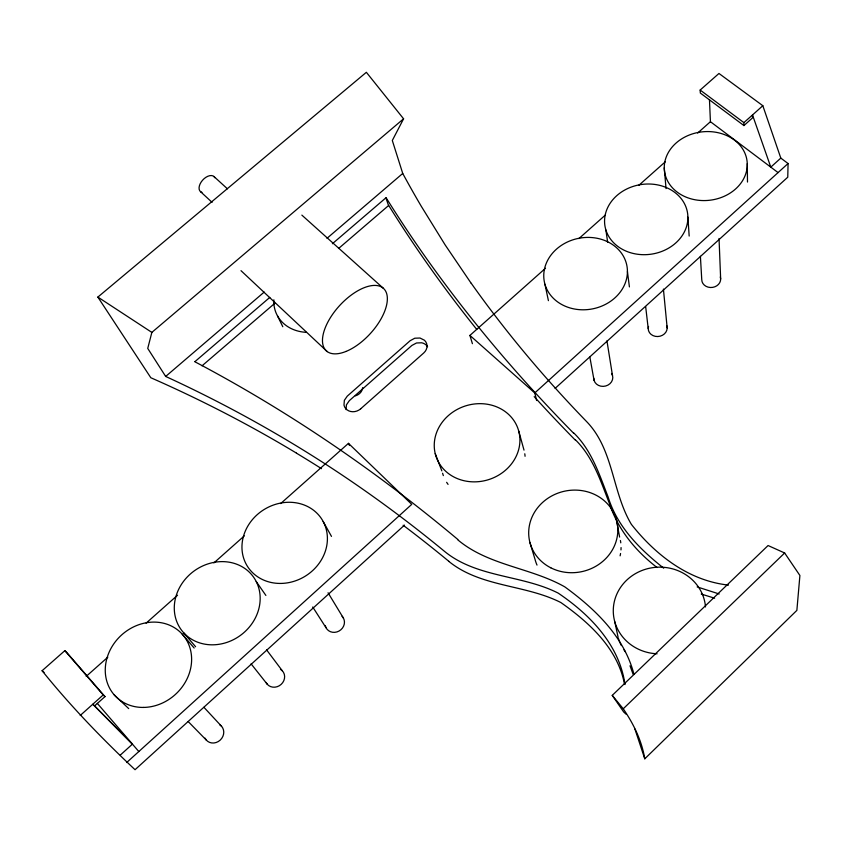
<?xml version="1.0" encoding="UTF-8"?>
<svg xmlns="http://www.w3.org/2000/svg" width="842" height="842" viewBox="0 0 842 842"><rect width="100%" height="100%" fill="white"/><g stroke="black" fill="none" stroke-linecap="round" stroke-linejoin="round"><path stroke-width="1.26" d="M762.82 105.703L752.506 114.975L752.527 117.88L743.928 125.563L700.312 93.03L700.165 90.052L718.963 73.465L762.82 105.703L780.808 158.096L788.07 163.527L787.765 177.199L555.099 388.394M346.062 409.601L346.43 404.834L349.346 400.634L411.875 345.452L416.506 342.978L421.695 342.789A10.23 8.862 -19.7 0 1 427.578 346.778M296.5 453.133C249.642 424.884 200.922 399.729 150.823 377.742L97.861 297.079L366.365 72.296L403.581 118.806L151.855 332.401L147.739 348.42L165.674 376.448C208.5 396.14 250.263 418.148 290.669 442.418A2992.636 1848.895 -73.5 0 1 444.692 551.51C477.014 577.886 521.977 574.739 558.172 593.105C590.053 614.66 619.375 644.793 624.996 684.557M403.581 118.806L392.309 140.488L402.739 173.452A1785.008 1126.333 8.8 0 0 421.21 206.164L445.123 244.885L471.204 283.344M634.931 729.067L644.772 758.81L796.869 610.376L799.9 575.486L784.649 552.983L768.072 545.532L612.25 695.376L623.712 712.016L626.216 714.3M644.772 758.81C641.741 740.56 633.626 723.973 623.248 708.785L784.649 552.983M404.497 525.113L135.046 769.704C102.124 738.729 70.507 706.038 42.1 670.727L64.845 650.656L66.718 652.424L104.997 696.608L94.599 705.891L92.778 704.249L132.426 744.128L120.322 755.074M780.808 158.096L770.798 167.137L752.506 114.975L743.886 122.616L743.928 125.563M126.689 762.526L411.749 504.358L348.462 443.345L280.681 503.569M536.638 400.518L534.765 392.951L788.07 163.527M80.232 715.458L103.198 694.934L104.997 696.608M86.2 676.389L107.808 657.192M146.119 623.143L177.546 595.22M213.889 562.919L244.338 535.87M472.404 343.683L469.92 335.421L545.511 268.251M578.886 238.591L605.387 215.036M638.762 185.387L665.264 161.832M697.66 133.047L710.427 121.701L709.469 99.724M360.671 408.802L423.705 353.008A10.262 8.883 -19.7 0 0 424.421 340.221L420.011 338.031L414.801 338.21L410.149 340.705L347.293 396.119L344.357 400.329L343.989 405.118A10.388 9.051 -23.8 0 0 350.672 411.496A10.388 9.051 -23.8 0 0 360.681 408.802M202.048 365.807L274.85 303.257M338.673 248.422L388.541 205.574L385.91 197.817L332.39 243.727M165.674 376.448L264.199 292.079M326.991 238.318L402.739 173.452M194.997 361.576L269.808 297.405M728.488 585.095C688.556 580.738 655.56 554.941 631.384 524.377C611.976 491.981 613.765 449.439 586.506 421.474A1558.384 1020.399 7.9 0 1 471.257 283.312M719.163 593.978L697.155 586.895M701.239 594.042L714.626 598.199M97.861 297.079L151.855 332.401M448.733 561.33C480.729 587.337 525.092 584.369 560.856 602.535C589.274 622.575 617.849 648.508 624.522 684.325M457.606 539.669C488.223 565.582 530.649 567.497 564.803 586.874C595.126 608.976 624.259 636.763 633.973 674.337M700.165 90.052L743.886 122.616M710.427 121.701L778.061 172.599M663.728 568.213C639.804 549.131 617.27 526.945 608.071 496.843C599.293 474.372 591.621 450.312 573.865 433.062M657.076 567.529C635.447 550.889 617.817 529.344 609.271 503.127C600.535 480.793 592.926 456.869 575.297 439.703M42.1 670.727L44.058 672.453M469.92 335.421L534.765 392.951M301.857 215.12L383.278 288.217M213.868 176.441L227.424 188.819M200.533 191.681L212.089 202.343M241.001 270.671L327.233 351.598M114.196 694.85L128.7 708.596M94.599 705.891L132.426 744.128M188.198 721.552L206.395 740.16M203.911 707.291L221.572 726.309M64.845 650.656L103.198 694.934M97.314 703.375L138.825 751.548M182.146 634.058L194.155 648.024M183.63 632.731L195.597 646.719M612.25 695.376L623.248 708.785M251.105 663.854L267.43 684.451M266.556 649.835L282.354 670.832M256.231 581.548A44.752 39.679 -37.3 0 1 213.3 644.814A44.752 39.679 -37.3 0 1 182.146 583.296A44.752 39.679 -37.3 0 1 256.231 581.548L265.883 595.431M312.74 606.998L326.043 627.764M328.043 592.757L343.483 618.217M323.181 521.514A44.037 39.174 -31.9 0 1 281.502 583.422A44.037 39.174 -31.9 0 1 249.379 523.619A44.037 39.174 -31.9 0 1 323.181 521.514L331.485 536.396M277.502 315.887L282.796 326.738M348.462 443.345L349.483 445.481M435.23 453.575L441.839 470.888M630.016 665.79L633.163 674.41M529.913 542.448L535.08 559.53A43.742 40.416 -12.1 0 0 537.007 565.087M518.746 431.136A43.258 38.616 -18.2 0 1 464.879 480.908A43.258 38.616 -18.2 0 1 447.639 416.243A43.258 38.616 -18.2 0 1 518.746 431.136L524.008 450.123M614.776 621.743L618.144 637.478M544.942 284.259L548.416 300.657M616.355 519.461L619.607 537.08M589.874 357.124L594.073 380.384M606.945 340.863L612.481 375.427M605.882 229.971L607.682 242.401M627.427 271.524A42.047 35.953 -11.1 0 1 564.603 305.941A42.047 35.953 -11.1 0 1 564.74 243.349A42.047 35.953 -11.1 0 1 627.427 271.524L629.416 286.912M645.667 306.646L648.214 328.601M663.412 289.08L667.169 327.917M664.254 167.811L666.033 188.597M687.893 217.11A41.805 35.185 -8.6 0 1 625.838 251.021A41.805 35.185 -8.6 0 1 624.943 189.924A41.805 35.185 -8.6 0 1 687.893 217.11L689.177 236.055M700.397 256.294L701.765 279.786A9.451 8.083 -5.3 0 0 712.616 287.385A9.451 8.083 -5.3 0 0 720.278 276.944M719.036 238.475L720.657 279.028M747.264 163.664A41.605 34.417 -6.6 0 1 685.956 197.091A41.605 34.417 -6.6 0 1 684.072 137.457A41.605 34.417 -6.6 0 1 747.264 163.664L747.496 182.051M620.417 540.511A43.742 40.416 -12.1 0 1 620.775 542.848M621.059 547.563A43.742 40.416 -12.1 0 1 620.975 549.921M620.565 553.478A43.742 40.416 -12.1 0 1 620.112 555.836M194.86 361.755A5032.35 2588.287 -74.5 0 1 457.816 539.459M296.458 453.175A2913.688 1815.51 -73.6 0 1 321.518 468.668M403.15 525.24A2913.688 1815.51 -73.6 0 1 448.786 561.277M575.075 439.882A1966.354 1205.976 8.6 0 1 534.186 396.624M476.772 329.454A1966.354 1205.976 8.6 0 1 388.73 205.469M573.644 433.241A1984.026 1211.659 8.5 0 1 386.099 197.712M524.777 453.775A42.321 37.995 -18.2 0 1 525.061 456.28M448.06 484.382A42.321 37.995 -18.2 0 1 446.639 482.308M443.355 475.604A42.321 37.995 -18.2 0 1 442.597 473.236M362.67 387.646A9.283 8.062 -23.5 0 1 355.335 395.866M306.214 332.337A40.416 34.069 -23.1 0 1 273.871 299.815M201.975 192.386A10.125 5.999 -47.7 0 1 202.522 180.262A10.125 5.999 -47.7 0 1 214.836 177.694M611.545 373.427A9.546 8.409 -10.1 0 1 605.682 386.004A9.546 8.409 -10.1 0 1 593.778 378.216M666.822 325.78A9.494 8.252 -7.4 0 1 657.739 336.537A9.494 8.252 -7.4 0 1 648.529 326.454M342.094 616.302A9.946 9.083 -33.9 0 1 338.989 631.068A9.946 9.083 -33.9 0 1 325.254 625.511M625.469 651.876A45.131 42.51 -2.4 0 1 623.964 649.835M621.375 645.561A45.131 42.51 -2.4 0 1 618.502 638.657M657.097 653.781A46.184 43.331 -3.2 0 1 613.281 610.387A46.184 43.331 -3.2 0 1 657.939 567.182A46.184 43.331 -3.2 0 1 705.501 606.945M280.481 669.327A10.104 9.178 -39.9 0 1 281.154 684.378A10.104 9.178 -39.9 0 1 266.072 682.473M219.72 724.762A10.283 9.251 -45.2 0 1 220.151 740.16A10.283 9.251 -45.2 0 1 205.059 738.139M550.805 567.803A44.731 41.142 -12.4 0 0 617.828 530.123A44.731 41.142 -12.4 0 0 551.131 496.285A44.731 41.142 -12.4 0 0 550.805 567.803M345.978 351.451A42.332 20.776 -47.5 0 0 386.383 292.784A42.332 20.776 -47.5 0 0 332.369 314.655A42.332 20.776 -47.5 0 0 345.978 351.451M143.75 707.427A45.594 40.1 -42.3 0 0 187.966 642.741A45.594 40.1 -42.3 0 0 113.607 644.119A45.594 40.1 -42.3 0 0 143.75 707.427"/></g></svg>
